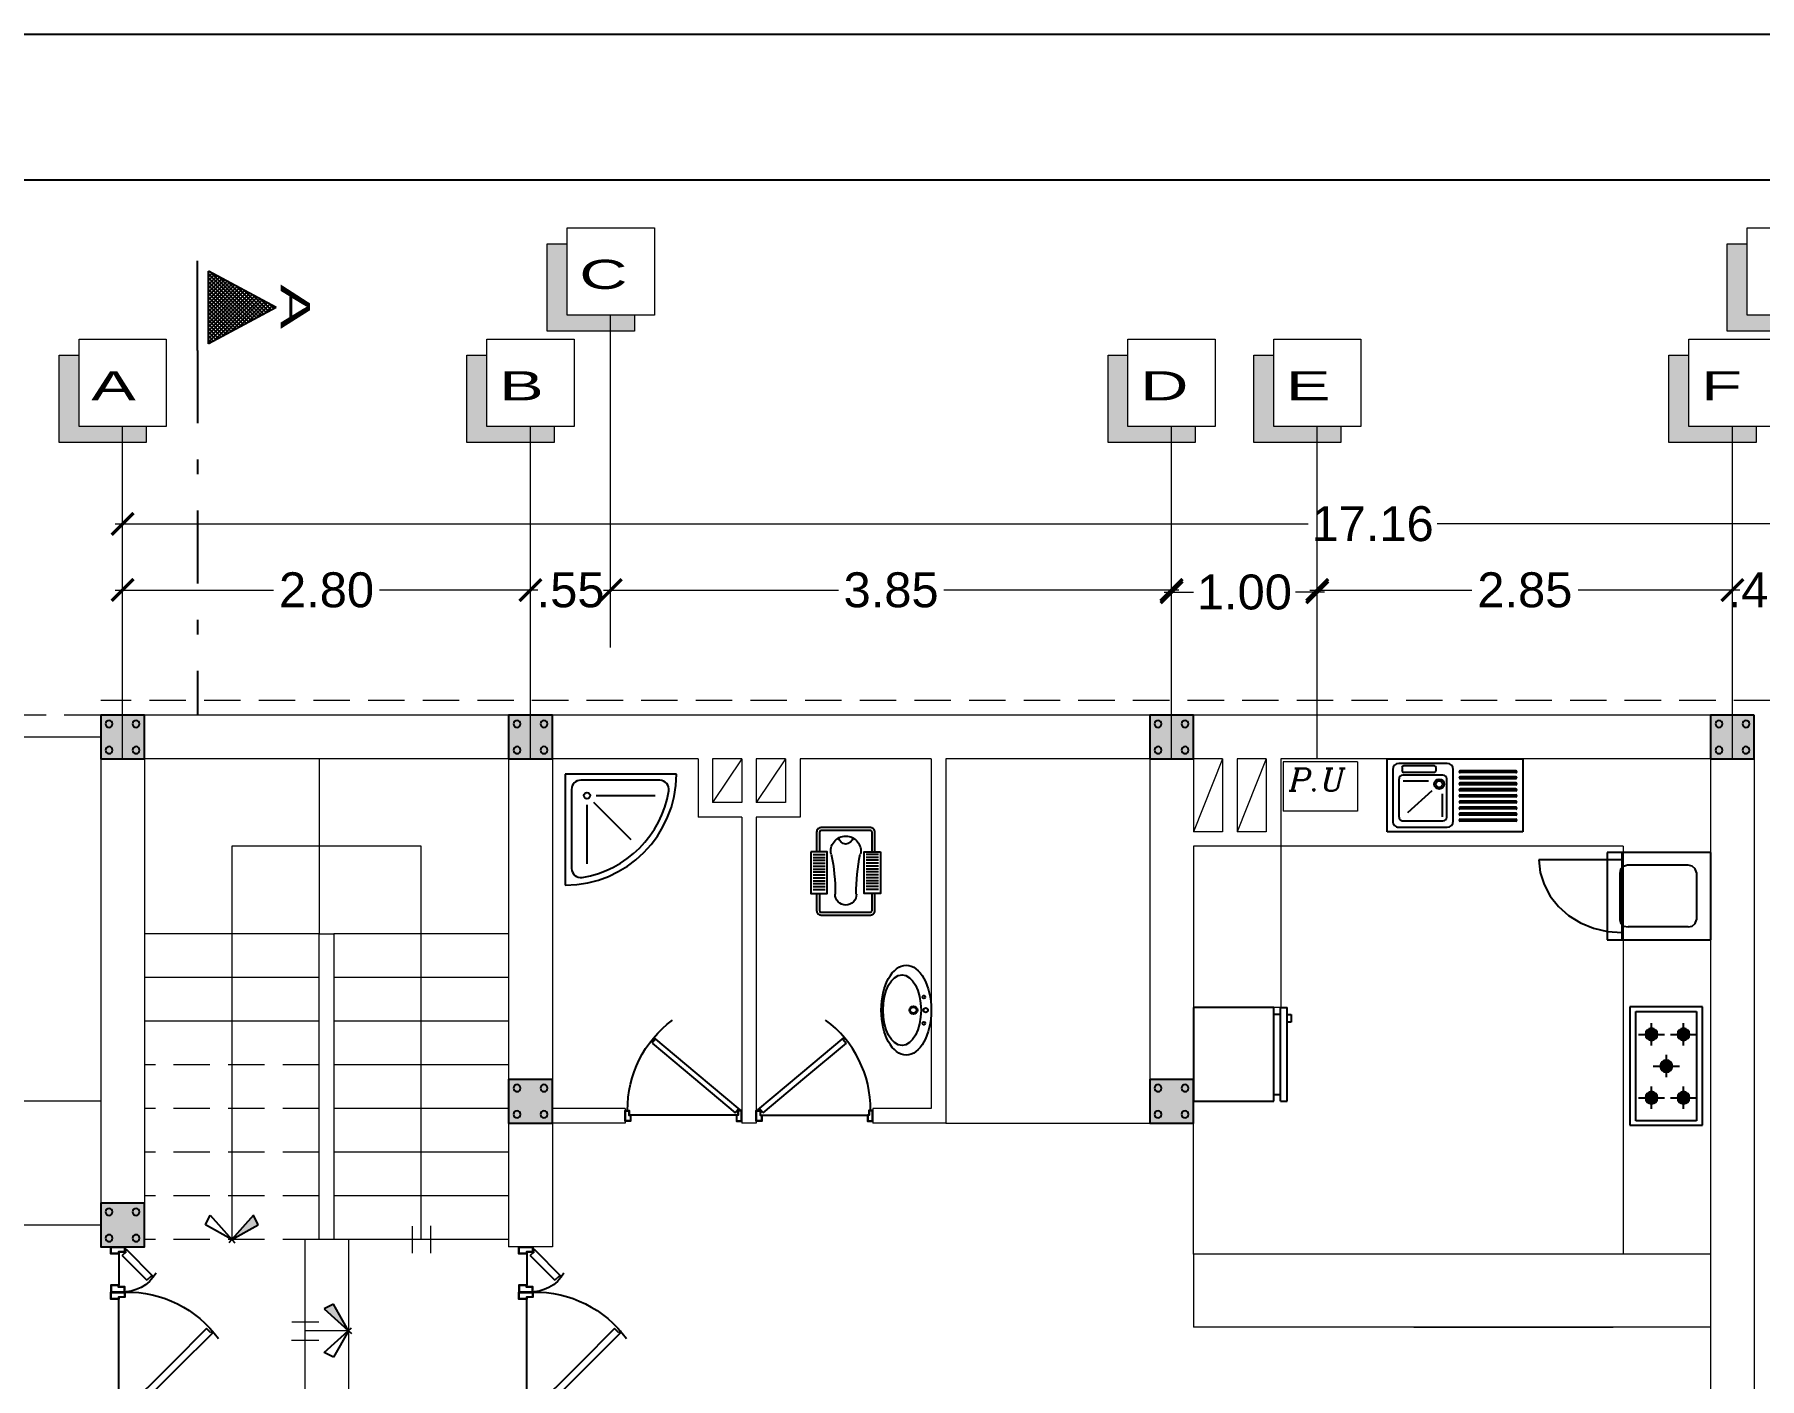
# Model space of a CAD drawing. Header units: millimetres. Extents: x 2647 to 3008, y 1750 to 1934.
# Drawn here: x 2854.54 to 2866.38, y 1802.89 to 1812.11 of the extents above; entities that cross this region are included whole.
import ezdxf

# ---------------------------------------------------------------- set-up
doc = ezdxf.new("R2010")
doc.units = ezdxf.units.MM
for name, pattern in [('ACAD_ISO02W100', [15, 12, -3]), ('DASHDOT', [1, 0.5, -0.25, 0, -0.25]), ('HIDDEN', [0.375, 0.25, -0.125])]:
    doc.linetypes.add(name, pattern=pattern)
doc.layers.add('.1', color=164, linetype='Continuous', lineweight=5)
doc.layers.add('E-elec', color=140, linetype='Continuous', lineweight=5)
doc.layers.add('D', color=135, linetype='Continuous')
doc.styles.add('ITALICC', font='italicc')
doc.styles.add('KA', font='swissck.ttf', dxfattribs={"oblique": 15, "height": 0.25})
doc.styles.get("Standard").update_dxf_attribs({"font": 'arial.ttf'})
doc.dimstyles.new('STANDARD$0', dxfattribs={"dimtxt": 0.15, "dimasz": 0.05, "dimexe": 0.05, "dimexo": 0.05, "dimgap": 0.05, "dimtad": 0, "dimzin": 0, "dimdsep": 46, "dimtxsty": 'Standard', "dimblk": 'DOT', "dimcen": 0.05, "dimdle": 0.05, "dimclrd": 256, "dimclre": 256, "dimclrt": 7, "dimadec": 0, "dimazin": 0, "dimtfac": 1, "dimtix": 1, "dimtofl": 0, "dimtmove": 1, "dimatfit": 0, "dimldrblk": 'OBLIQUE', "dimfxl": 0.05, "dimtolj": 1, "dimtzin": 0, "dimlwd": -1, "dimlwe": -1, "dimarcsym": 0})
pattern_1 = [(0, (1000000, 1000000), (0, 1000000), [1e-05, -1000000])]

# ---------------------------------------------------------------- blocks, each defined once
blk = doc.blocks.new('*X9')
at = {"color": 0}
for p, q in [((5.841, 15.493), (5.992, 15.644)), ((5.903, 15.608), (5.973, 15.678)), ((6.051, 15.533), (5.929, 15.656)), ((5.99, 15.648), (5.947, 15.69)), ((5.472, 14.806), (6.103, 15.437)), ((5.497, 14.778), (6.122, 15.402)), ((5.534, 14.92), (6.085, 15.471)), ((5.595, 15.035), (6.066, 15.506)), ((5.657, 15.149), (6.047, 15.54)), ((5.718, 15.264), (6.029, 15.575)), ((5.78, 15.379), (6.01, 15.609)), ((6.435, 14.778), (5.799, 15.414)), ((6.42, 14.846), (5.817, 15.449)), ((6.359, 14.96), (5.836, 15.483)), ((6.297, 15.075), (5.854, 15.518)), ((6.236, 15.189), (5.873, 15.552)), ((6.174, 15.304), (5.891, 15.587)), ((6.113, 15.419), (5.91, 15.621)), ((5.55, 14.778), (6.14, 15.368)), ((5.603, 14.778), (6.159, 15.333)), ((5.656, 14.778), (6.177, 15.299)), ((6.064, 14.778), (5.669, 15.173)), ((6.117, 14.778), (5.688, 15.207)), ((6.17, 14.778), (5.706, 15.242)), ((5.709, 14.778), (6.196, 15.264)), ((6.223, 14.778), (5.725, 15.276)), ((6.276, 14.778), (5.743, 15.311)), ((6.329, 14.778), (5.762, 15.345)), ((5.762, 14.778), (6.214, 15.23)), ((6.382, 14.778), (5.78, 15.38)), ((5.815, 14.778), (6.233, 15.195)), ((5.868, 14.778), (6.251, 15.161)), ((5.693, 14.778), (5.539, 14.931)), ((5.746, 14.778), (5.558, 14.966)), ((5.799, 14.778), (5.576, 15)), ((5.852, 14.778), (5.595, 15.035)), ((5.905, 14.778), (5.614, 15.069)), ((5.958, 14.778), (5.632, 15.104)), ((6.011, 14.778), (5.651, 15.138)), ((5.921, 14.778), (6.27, 15.126)), ((5.974, 14.778), (6.288, 15.092)), ((6.027, 14.778), (6.307, 15.057)), ((6.08, 14.778), (6.325, 15.023)), ((6.133, 14.778), (6.344, 14.988)), ((6.186, 14.778), (6.362, 14.954)), ((6.239, 14.778), (6.381, 14.919)), ((5.481, 14.778), (5.465, 14.793)), ((5.534, 14.778), (5.484, 14.828)), ((5.587, 14.778), (5.502, 14.862)), ((5.64, 14.778), (5.521, 14.897)), ((6.292, 14.778), (6.399, 14.885)), ((6.345, 14.778), (6.418, 14.85)), ((6.399, 14.778), (6.437, 14.816)), ((6.452, 14.778), (6.455, 14.781))]:
    blk.add_line(p, q, dxfattribs=at)
blk = doc.blocks.new('SEC1')
for p, q in [((2.795, 0.54), (2.545, 0.074)), ((2.795, 0.54), (3.045, 0.074)), ((2.5, 0), (3.115, 0)), ((2.545, 0.074), (3.045, 0.074))]:
    blk.add_line(p, q)
at = {"linetype": 'DASHDOT'}
blk.add_line((2.5, 0), (0, 0), dxfattribs=at)
at = {"xscale": -0.5, "yscale": 0.5, "zscale": 0.5}
blk.add_blockref('*X9', (5.773, -7.315), dxfattribs=at)
blk = doc.blocks.new('door 100 40 ali')
at = {"color": 0, "linetype": 'Continuous'}
for p, q in [((0.383, 0.407), (0.754, 0.719)), ((0.77, 0.67), (0.413, 0.371)), ((0.759, 0.713), (0.744, 0.701)), ((0.745, 0.7), (0.77, 0.67)), ((0.014, 0.098), (0.383, 0.407)), ((0.413, 0.371), (0.056, 0.071)), ((0.031, 0.102), (0.019, 0.092)), ((0.056, 0.071), (0.031, 0.102))]:
    blk.add_line(p, q, dxfattribs=at)
blk.add_line((0.014, 0.098), (0.019, 0.092))
at = {"color": 0}
blk.add_line((0.046, 0.052), (0.954, 0.052), dxfattribs=at)
at = {"color": 0, "linetype": 'Continuous'}
for points in [[(0.046, 0.052), (0.046, 0), (0, 0), (0, 0.092), (0.034, 0.092), (0.034, 0.052)], [(0.044, 0.051), (0.044, 0.002), (0.002, 0.002), (0.002, 0.09), (0.032, 0.09), (0.032, 0.051)], [(0.954, 0.052), (0.954, 0), (1, 0), (1, 0.092), (0.966, 0.092), (0.966, 0.052)], [(0.956, 0.051), (0.956, 0.002), (0.998, 0.002), (0.998, 0.09), (0.968, 0.09), (0.968, 0.051)]]:
    blk.add_lwpolyline(points, close=True, dxfattribs=at)
blk.add_arc((0.029, 0.103), 0.951, 359.3821, 53.5532, dxfattribs=at)
blk = doc.blocks.new('DBLDR120K')
at = {"linetype": 'Continuous'}
for p, q in [((-1.18, -0.096), (-1.186, -0.102)), ((-1.186, -0.102), (-0.995, -0.293)), ((-1.169, -0.107), (-1.18, -0.096)), ((-1.14, -0.078), (-1.169, -0.107)), ((-0.403, -0.42), (-0.06, -0.078)), ((-0.014, -0.102), (-0.368, -0.455)), ((-0.06, -0.078), (-0.031, -0.107)), ((-0.031, -0.107), (-0.02, -0.096)), ((-0.02, -0.096), (-0.014, -0.102)), ((-1, -0.276), (-0.971, -0.247)), ((-0.989, -0.287), (-1, -0.276)), ((-0.995, -0.293), (-0.989, -0.287)), ((-0.639, -0.657), (-0.403, -0.42)), ((-0.368, -0.455), (-0.615, -0.703)), ((-0.61, -0.686), (-0.639, -0.657)), ((-0.621, -0.697), (-0.61, -0.686)), ((-0.615, -0.703), (-0.621, -0.697))]:
    blk.add_line(p, q, dxfattribs=at)
for p, q in [((-1.152, -0.055), (-0.938, -0.055)), ((-1.14, -0.078), (-0.971, -0.247)), ((-0.048, -0.055), (-0.842, -0.055))]:
    blk.add_line(p, q)
for points in [[(-1.152, -0.055), (-1.152, 0), (-1.2, 0), (-1.2, -0.096), (-1.164, -0.096), (-1.164, -0.055)], [(-0.938, -0.055), (-0.938, 0), (-0.89, 0), (-0.89, -0.096), (-0.926, -0.096), (-0.926, -0.055)], [(-0.842, -0.055), (-0.842, 0), (-0.89, 0), (-0.89, -0.096), (-0.854, -0.096), (-0.854, -0.055)], [(-0.048, -0.055), (-0.048, 0), (0, 0), (0, -0.096), (-0.036, -0.096), (-0.036, -0.055)], [(-1.154, -0.053), (-1.154, -0.002), (-1.198, -0.002), (-1.198, -0.094), (-1.166, -0.094), (-1.166, -0.053)], [(-0.936, -0.053), (-0.936, -0.002), (-0.892, -0.002), (-0.892, -0.094), (-0.924, -0.094), (-0.924, -0.053)], [(-0.844, -0.053), (-0.844, -0.002), (-0.888, -0.002), (-0.888, -0.094), (-0.856, -0.094), (-0.856, -0.053)], [(-0.046, -0.053), (-0.046, -0.002), (-0.002, -0.002), (-0.002, -0.094), (-0.034, -0.094), (-0.034, -0.053)]]:
    blk.add_lwpolyline(points, close=True, dxfattribs=at)
for centre, radius, start, end in [((-1.665, -0.111), 0.776, 8.0415, 8.1907), ((-0.114, -0.111), 0.776, 171.8093, 171.9585), ((-1.154, -0.082), 0.264, 300.4974, 3.1415), ((-0.114, -0.111), 0.776, 178.9285, 233.9661)]:
    blk.add_arc(centre, radius, start, end)
blk = doc.blocks.new('FL3')
blk.add_hatch(color=256).paths.add_polyline_path([(0, 0), (0.149, -0.167), (0.181, -0.102)])
for p, q in [((0, 0), (-0.181, -0.102)), ((-0.149, -0.167), (0.02, 0.022)), ((0.149, -0.167), (-0.02, 0.022)), ((0, 0), (0.181, -0.102)), ((-0.181, -0.102), (-0.149, -0.167)), ((0.181, -0.102), (0.149, -0.167))]:
    blk.add_line(p, q)
blk = doc.blocks.new('SHENAJ')
blk.add_hatch(color=256).paths.add_polyline_path([(0, 0.25), (-0.25, 0.25), (-0.25, 0), (0, 0)])
blk.add_lwpolyline([(-0.25, 0.25), (0, 0.25), (0, 0), (-0.25, 0)], close=True)
for centre in [(-0.2021, 0.2), (-0.0479, 0.2), (-0.2021, 0.05), (-0.0479, 0.05)]:
    blk.add_circle(centre, 0.02)
blk = doc.blocks.new('_ArchTick')
at = {"color": 0, "linetype": 'ByBlock', "const_width": 0.15}
blk.add_lwpolyline([(-0.5, -0.5), (0.5, 0.5)], dxfattribs=at)
blk = doc.blocks.new('*D276')
at = {"layer": '.1', "ltscale": 0.9, "transparency": 16777216}
for p, q in [((2855.149, 1808.755), (2855.149, 1808.955)), ((2872.309, 1808.755), (2872.309, 1808.955)), ((2855.099, 1808.755), (2863.286, 1808.755)), ((2872.359, 1808.755), (2864.173, 1808.755))]:
    blk.add_line(p, q, dxfattribs=at)
at = {"layer": 'Defpoints', "color": 0, "ltscale": 0.9, "transparency": 16777216}
for p in [(2855.149, 1808.735), (2872.309, 1808.755), (2872.309, 1808.735)]:
    blk.add_point(p, dxfattribs=at)
at = {"layer": '.1', "ltscale": 0.9, "transparency": 16777216, "xscale": 0.15, "yscale": 0.15, "zscale": 0.15, "rotation": 180}
blk.add_blockref('_ArchTick', (2855.149, 1808.755), dxfattribs=at)
at = {"layer": '.1', "ltscale": 0.9, "transparency": 16777216, "xscale": 0.15, "yscale": 0.15, "zscale": 0.15}
blk.add_blockref('_ArchTick', (2872.309, 1808.755), dxfattribs=at)
at = {"layer": '.1', "color": 7, "lineweight": 5, "ltscale": 0.9, "transparency": 16777216, "insert": (2863.729, 1808.755), "char_height": 0.24, "attachment_point": 5}
blk.add_mtext('17.16', dxfattribs=at)
blk = doc.blocks.new('*D277')
at = {"layer": '.1', "ltscale": 0.9, "transparency": 16777216}
for p, q in [((2855.149, 1808.301), (2855.149, 1808.501)), ((2857.949, 1808.301), (2857.949, 1808.501)), ((2855.099, 1808.301), (2856.186, 1808.301)), ((2857.999, 1808.301), (2856.913, 1808.301))]:
    blk.add_line(p, q, dxfattribs=at)
at = {"layer": 'Defpoints', "color": 0, "ltscale": 0.9, "transparency": 16777216}
for p in [(2855.149, 1808.282), (2857.949, 1808.301), (2857.949, 1808.282)]:
    blk.add_point(p, dxfattribs=at)
at = {"layer": '.1', "ltscale": 0.9, "transparency": 16777216, "xscale": 0.15, "yscale": 0.15, "zscale": 0.15, "rotation": 180}
blk.add_blockref('_ArchTick', (2855.149, 1808.301), dxfattribs=at)
at = {"layer": '.1', "ltscale": 0.9, "transparency": 16777216, "xscale": 0.15, "yscale": 0.15, "zscale": 0.15}
blk.add_blockref('_ArchTick', (2857.949, 1808.301), dxfattribs=at)
at = {"layer": '.1', "color": 7, "lineweight": 5, "ltscale": 0.9, "transparency": 16777216, "insert": (2856.549, 1808.301), "char_height": 0.24, "attachment_point": 5}
blk.add_mtext('2.80', dxfattribs=at)
blk = doc.blocks.new('*D278')
at = {"layer": '.1', "ltscale": 0.9, "transparency": 16777216}
for p, q in [((2857.949, 1808.301), (2857.949, 1808.501)), ((2858.499, 1808.301), (2858.499, 1808.501)), ((2857.949, 1808.301), (2857.799, 1808.301)), ((2858.499, 1808.301), (2858.649, 1808.301))]:
    blk.add_line(p, q, dxfattribs=at)
at = {"layer": 'Defpoints', "color": 0, "ltscale": 0.9, "transparency": 16777216}
for p in [(2857.949, 1808.282), (2858.499, 1808.301), (2858.499, 1808.301)]:
    blk.add_point(p, dxfattribs=at)
at = {"layer": '.1', "ltscale": 0.9, "transparency": 16777216, "xscale": 0.15, "yscale": 0.15, "zscale": 0.15}
blk.add_blockref('_ArchTick', (2857.949, 1808.301), dxfattribs=at)
at = {"layer": '.1', "ltscale": 0.9, "transparency": 16777216, "xscale": 0.15, "yscale": 0.15, "zscale": 0.15, "rotation": 180}
blk.add_blockref('_ArchTick', (2858.499, 1808.301), dxfattribs=at)
at = {"layer": '.1', "color": 7, "lineweight": 5, "ltscale": 0.9, "transparency": 16777216, "insert": (2858.224, 1808.301), "char_height": 0.24, "attachment_point": 5}
blk.add_mtext('.55', dxfattribs=at)
blk = doc.blocks.new('*D279')
at = {"layer": '.1', "ltscale": 0.9, "transparency": 16777216}
for p, q in [((2858.499, 1808.301), (2858.499, 1808.501)), ((2862.349, 1808.301), (2862.349, 1808.501)), ((2858.449, 1808.301), (2860.062, 1808.301)), ((2862.399, 1808.301), (2860.787, 1808.301))]:
    blk.add_line(p, q, dxfattribs=at)
at = {"layer": 'Defpoints', "color": 0, "ltscale": 0.9, "transparency": 16777216}
for p in [(2858.499, 1808.301), (2862.349, 1808.301), (2862.349, 1808.301)]:
    blk.add_point(p, dxfattribs=at)
at = {"layer": '.1', "ltscale": 0.9, "transparency": 16777216, "xscale": 0.15, "yscale": 0.15, "zscale": 0.15, "rotation": 180}
blk.add_blockref('_ArchTick', (2858.499, 1808.301), dxfattribs=at)
at = {"layer": '.1', "ltscale": 0.9, "transparency": 16777216, "xscale": 0.15, "yscale": 0.15, "zscale": 0.15}
blk.add_blockref('_ArchTick', (2862.349, 1808.301), dxfattribs=at)
at = {"layer": '.1', "color": 7, "lineweight": 5, "ltscale": 0.9, "transparency": 16777216, "insert": (2860.424, 1808.301), "char_height": 0.24, "attachment_point": 5}
blk.add_mtext('3.85', dxfattribs=at)
blk = doc.blocks.new('*D280')
at = {"layer": '.1', "ltscale": 0.9, "transparency": 16777216}
for p, q in [((2863.349, 1808.301), (2863.349, 1808.501)), ((2866.199, 1808.301), (2866.199, 1808.501)), ((2863.299, 1808.301), (2864.41, 1808.301)), ((2866.249, 1808.301), (2865.139, 1808.301))]:
    blk.add_line(p, q, dxfattribs=at)
at = {"layer": 'Defpoints', "color": 0, "ltscale": 0.9, "transparency": 16777216}
for p in [(2863.349, 1808.301), (2866.199, 1808.301), (2866.199, 1808.301)]:
    blk.add_point(p, dxfattribs=at)
at = {"layer": '.1', "ltscale": 0.9, "transparency": 16777216, "xscale": 0.15, "yscale": 0.15, "zscale": 0.15, "rotation": 180}
blk.add_blockref('_ArchTick', (2863.349, 1808.301), dxfattribs=at)
at = {"layer": '.1', "ltscale": 0.9, "transparency": 16777216, "xscale": 0.15, "yscale": 0.15, "zscale": 0.15}
blk.add_blockref('_ArchTick', (2866.199, 1808.301), dxfattribs=at)
at = {"layer": '.1', "color": 7, "lineweight": 5, "ltscale": 0.9, "transparency": 16777216, "insert": (2864.774, 1808.301), "char_height": 0.24, "attachment_point": 5}
blk.add_mtext('2.85', dxfattribs=at)
blk = doc.blocks.new('*D281')
at = {"layer": '.1', "ltscale": 0.9, "transparency": 16777216}
for p, q in [((2866.199, 1808.301), (2866.199, 1808.501)), ((2866.599, 1808.301), (2866.599, 1808.501)), ((2866.199, 1808.301), (2866.049, 1808.301)), ((2866.599, 1808.301), (2866.749, 1808.301))]:
    blk.add_line(p, q, dxfattribs=at)
at = {"layer": 'Defpoints', "color": 0, "ltscale": 0.9, "transparency": 16777216}
for p in [(2866.199, 1808.301), (2866.599, 1808.301), (2866.599, 1808.301)]:
    blk.add_point(p, dxfattribs=at)
at = {"layer": '.1', "ltscale": 0.9, "transparency": 16777216, "xscale": 0.15, "yscale": 0.15, "zscale": 0.15}
blk.add_blockref('_ArchTick', (2866.199, 1808.301), dxfattribs=at)
at = {"layer": '.1', "ltscale": 0.9, "transparency": 16777216, "xscale": 0.15, "yscale": 0.15, "zscale": 0.15, "rotation": 180}
blk.add_blockref('_ArchTick', (2866.599, 1808.301), dxfattribs=at)
at = {"layer": '.1', "color": 7, "lineweight": 5, "ltscale": 0.9, "transparency": 16777216, "insert": (2866.399, 1808.301), "char_height": 0.24, "attachment_point": 5}
blk.add_mtext('.40', dxfattribs=at)
blk = doc.blocks.new('REFREJRATOR')
at = {"linetype": 'Continuous'}
for p, q in [((0, 0), (-0.643, 0)), ((-0.643, 0), (-0.643, -0.551)), ((0, -0.551), (0, 0)), ((-0.643, -0.551), (0, -0.551)), ((-0.597, -0.551), (-0.597, -0.597)), ((-0.046, -0.551), (-0.046, -0.597)), ((-0.643, -0.597), (-0.643, -0.643)), ((-0.643, -0.597), (0, -0.597)), ((-0.643, -0.643), (0, -0.643)), ((-0.101, -0.671), (-0.101, -0.643)), ((-0.047, -0.671), (-0.101, -0.671)), ((-0.047, -0.643), (-0.047, -0.671)), ((0, -0.597), (0, -0.643))]:
    blk.add_line(p, q, dxfattribs=at)
blk = doc.blocks.new('G')
at = {"linetype": 'Continuous'}
h = blk.add_hatch(color=0, dxfattribs=at)
h.paths.add_polyline_path([(0.188, -0.191), (0.188, -0.149), (0.23, -0.149, -0.414214)])
h.paths.add_polyline_path([(0.23, -0.149), (0.188, -0.149), (0.188, -0.107, -0.414214)])
h.paths.add_polyline_path([(0.188, -0.149), (0.146, -0.149, -0.414214), (0.188, -0.107)])
h.paths.add_polyline_path([(0.188, -0.191, -0.414214), (0.146, -0.149), (0.188, -0.149)])
h = blk.add_hatch(color=0, dxfattribs=at)
h.paths.add_polyline_path([(0.623, -0.191), (0.623, -0.149), (0.665, -0.149, -0.414214)])
h.paths.add_polyline_path([(0.665, -0.149), (0.623, -0.149), (0.623, -0.107, -0.414214)])
h.paths.add_polyline_path([(0.623, -0.149), (0.582, -0.149, -0.414214), (0.623, -0.107)])
h.paths.add_polyline_path([(0.623, -0.191, -0.414214), (0.582, -0.149), (0.623, -0.149)])
h = blk.add_hatch(color=0, dxfattribs=at)
h.paths.add_polyline_path([(0.406, -0.209), (0.406, -0.251), (0.447, -0.251, 0.414214)])
h.paths.add_polyline_path([(0.447, -0.251), (0.406, -0.251), (0.406, -0.292, 0.414214)])
h.paths.add_polyline_path([(0.406, -0.251), (0.364, -0.251, 0.414214), (0.406, -0.292)])
h.paths.add_polyline_path([(0.406, -0.209, 0.414214), (0.364, -0.251), (0.406, -0.251)])
h = blk.add_hatch(color=0, dxfattribs=at)
h.paths.add_polyline_path([(0.188, -0.328), (0.188, -0.369), (0.23, -0.369, 0.414214)])
h.paths.add_polyline_path([(0.23, -0.369), (0.188, -0.369), (0.188, -0.411, 0.414214)])
h.paths.add_polyline_path([(0.188, -0.369), (0.146, -0.369, 0.414214), (0.188, -0.411)])
h.paths.add_polyline_path([(0.188, -0.328, 0.414214), (0.146, -0.369), (0.188, -0.369)])
h = blk.add_hatch(color=0, dxfattribs=at)
h.paths.add_polyline_path([(0.623, -0.328), (0.623, -0.369), (0.665, -0.369, 0.414214)])
h.paths.add_polyline_path([(0.665, -0.369), (0.623, -0.369), (0.623, -0.411, 0.414214)])
h.paths.add_polyline_path([(0.623, -0.369), (0.582, -0.369, 0.414214), (0.623, -0.411)])
h.paths.add_polyline_path([(0.623, -0.328, 0.414214), (0.582, -0.369), (0.623, -0.369)])
at = {"color": 0, "linetype": 'Continuous'}
for p, q in [((0, 0), (0.812, 0)), ((0, -0.5), (0, 0)), ((0.812, 0), (0.812, -0.5)), ((0.782, -0.042), (0.03, -0.042)), ((0.03, -0.042), (0.03, -0.459)), ((0.188, -0.059), (0.188, -0.239)), ((0.623, -0.059), (0.623, -0.239)), ((0.782, -0.459), (0.782, -0.042)), ((0.265, -0.149), (0.112, -0.149)), ((0.406, -0.161), (0.406, -0.341)), ((0.7, -0.149), (0.547, -0.149)), ((0.188, -0.279), (0.188, -0.459)), ((0.329, -0.251), (0.482, -0.251)), ((0.623, -0.279), (0.623, -0.459)), ((0.03, -0.459), (0.782, -0.459)), ((0.265, -0.369), (0.112, -0.369)), ((0.7, -0.369), (0.547, -0.369)), ((0.812, -0.5), (0, -0.5))]:
    blk.add_line(p, q, dxfattribs=at)
for centre in [(0.188, -0.149), (0.623, -0.149), (0.406, -0.251), (0.188, -0.369), (0.623, -0.369)]:
    blk.add_circle(centre, 0.0417, dxfattribs=at)
blk = doc.blocks.new('S')
at = {"color": 0, "linetype": 'Continuous'}
for p, q in [((-0.5, 0), (-0.5, 0.932)), ((-0.5, 0.932), (0, 0.932)), ((-0.419, 0.884), (-0.419, 0.501)), ((-0.406, 0.884), (-0.406, 0.501)), ((-0.377, 0.884), (-0.377, 0.501)), ((-0.364, 0.884), (-0.364, 0.501)), ((-0.335, 0.884), (-0.335, 0.501)), ((-0.323, 0.884), (-0.323, 0.501)), ((-0.294, 0.884), (-0.294, 0.501)), ((-0.281, 0.884), (-0.281, 0.501)), ((-0.252, 0.884), (-0.252, 0.501)), ((-0.239, 0.884), (-0.239, 0.501)), ((-0.21, 0.884), (-0.21, 0.501)), ((-0.198, 0.884), (-0.198, 0.501)), ((-0.169, 0.884), (-0.169, 0.501)), ((-0.156, 0.884), (-0.156, 0.501)), ((-0.127, 0.884), (-0.127, 0.501)), ((-0.114, 0.884), (-0.114, 0.501)), ((-0.085, 0.884), (-0.085, 0.501)), ((-0.073, 0.884), (-0.073, 0.501)), ((0, 0.932), (0, 0)), ((-0.469, 0.411), (-0.469, 0.08)), ((-0.073, 0.453), (-0.427, 0.453)), ((-0.389, 0.383), (-0.389, 0.107)), ((-0.1, 0.409), (-0.363, 0.409)), ((-0.259, 0.377), (-0.103, 0.377)), ((-0.075, 0.107), (-0.075, 0.383)), ((-0.031, 0.08), (-0.031, 0.411)), ((-0.452, 0.324), (-0.452, 0.114)), ((-0.42, 0.336), (-0.44, 0.336)), ((-0.408, 0.114), (-0.408, 0.324)), ((-0.347, 0.283), (-0.347, 0.109)), ((-0.132, 0.141), (-0.284, 0.309)), ((0, 0), (-0.5, 0)), ((-0.44, 0.102), (-0.42, 0.102)), ((-0.427, 0.038), (-0.073, 0.038)), ((-0.363, 0.081), (-0.1, 0.081))]:
    blk.add_line(p, q, dxfattribs=at)
for radius in [0.034, 0.0223]:
    blk.add_circle((-0.327, 0.357), radius, dxfattribs=at)
for centre, radius, start, end in [((-0.412, 0.884), 0.00625, 360, 180), ((-0.371, 0.884), 0.00625, 360, 180), ((-0.329, 0.884), 0.00625, 360, 180), ((-0.287, 0.884), 0.00625, 360, 180), ((-0.246, 0.884), 0.00625, 360, 180), ((-0.204, 0.884), 0.00625, 360, 180), ((-0.162, 0.884), 0.00625, 360, 180), ((-0.121, 0.884), 0.00625, 360, 180), ((-0.079, 0.884), 0.00625, 360, 180), ((-0.412, 0.501), 0.00625, 180, 0), ((-0.371, 0.501), 0.00625, 180, 0), ((-0.329, 0.501), 0.00625, 180, 0), ((-0.287, 0.501), 0.00625, 180, 0), ((-0.246, 0.501), 0.00625, 180, 0), ((-0.204, 0.501), 0.00625, 180, 0), ((-0.162, 0.501), 0.00625, 180, 0), ((-0.121, 0.501), 0.00625, 180, 0), ((-0.079, 0.501), 0.00625, 180, 0), ((-0.427, 0.411), 0.0418, 90, 180), ((-0.363, 0.383), 0.0257, 90, 180), ((-0.1, 0.383), 0.0257, 0, 90), ((-0.073, 0.411), 0.0418, 0, 90), ((-0.44, 0.324), 0.0124, 90, 180), ((-0.42, 0.324), 0.0124, 0, 90), ((-0.427, 0.08), 0.0418, 180, 270), ((-0.44, 0.114), 0.0124, 180, 270), ((-0.42, 0.114), 0.0124, 270, 0), ((-0.363, 0.107), 0.0257, 180, 270), ((-0.1, 0.107), 0.0257, 270, 0), ((-0.073, 0.08), 0.0418, 270, 0)]:
    blk.add_arc(centre, radius, start, end, dxfattribs=at)
blk = doc.blocks.new('PL_WASHERDRYER_VERT')
at = {"linetype": 'Continuous'}
h = blk.add_hatch(dxfattribs=at)
h.set_pattern_fill('EMPTY_FILL', color=0, scale=1000000.0, style=0)
h.set_pattern_definition(pattern_1)
h.paths.add_polyline_path([(0, 0.71), (0.6, 0.71), (0.6, 0), (0, 0)], flags=0)
at = {"color": 0, "linetype": 'ByBlock'}
for p, q in [((0.6, 0.71), (0, 0.71)), ((0, 0.71), (0, 0)), ((0.137, 0.611), (0.463, 0.611)), ((0.6, 0), (0.6, 0.71)), ((0.087, 0.554), (0.087, 0.138)), ((0.512, 0.554), (0.512, 0.142)), ((0, 0.099), (0.6, 0.099)), ((0, 0), (0.6, 0)), ((0.05, 0.099), (0.05, -0.469)), ((0.142, 0.085), (0.463, 0.085))]:
    blk.add_line(p, q, dxfattribs=at)
for points in [[(0.137, 0.611), (0.112, 0.603), (0.094, 0.582), (0.087, 0.554)], [(0.512, 0.554), (0.506, 0.582), (0.488, 0.603), (0.463, 0.611)], [(0.087, 0.138), (0.096, 0.11), (0.116, 0.091), (0.142, 0.085)], [(0.463, 0.085), (0.488, 0.093), (0.506, 0.114), (0.512, 0.142)], [(0.05, -0.469), (0.137, -0.46), (0.221, -0.434), (0.3, -0.392), (0.371, -0.336), (0.433, -0.266), (0.483, -0.185), (0.52, -0.095), (0.542, 0.001), (0.55, 0.099)]]:
    blk.add_lwpolyline(points, dxfattribs=at)
blk = doc.blocks.new('RUSHY03')
at = {"linetype": 'Continuous'}
for centre, radius in [((0, 0), 0.015), ((-0.09, -0.014), 0.01), ((0, -0.085), 0.0273), ((0, -0.085), 0.021), ((0.09, -0.014), 0.01)]:
    blk.add_circle(centre, radius, dxfattribs=at)
for centre, major_axis, ratio in [((0, -0.134), (0.308, 0), 0.556234), ((0, -0.163), (0.242, 0), 0.538462)]:
    blk.add_ellipse(centre, major_axis=major_axis, ratio=ratio, dxfattribs=at)
blk = doc.blocks.new('KHALAF')
at = {"linetype": 'Continuous'}
for p, q in [((-0.462, -0.185), (-0.378, -0.185)), ((-0.462, -0.205), (-0.378, -0.205)), ((-0.462, -0.225), (-0.378, -0.225)), ((-0.013, -0.185), (-0.097, -0.185)), ((-0.013, -0.205), (-0.097, -0.205)), ((-0.013, -0.225), (-0.097, -0.225)), ((-0.462, -0.245), (-0.378, -0.245)), ((-0.462, -0.265), (-0.378, -0.265)), ((-0.462, -0.285), (-0.378, -0.285)), ((-0.462, -0.305), (-0.378, -0.305)), ((-0.462, -0.325), (-0.378, -0.325)), ((-0.462, -0.345), (-0.378, -0.345)), ((-0.013, -0.245), (-0.097, -0.245)), ((-0.013, -0.265), (-0.097, -0.265)), ((-0.013, -0.285), (-0.097, -0.285)), ((-0.013, -0.305), (-0.097, -0.305)), ((-0.013, -0.325), (-0.097, -0.325)), ((-0.013, -0.345), (-0.097, -0.345)), ((-0.462, -0.365), (-0.378, -0.365)), ((-0.462, -0.385), (-0.378, -0.385)), ((-0.462, -0.405), (-0.378, -0.405)), ((-0.462, -0.425), (-0.378, -0.425)), ((-0.013, -0.365), (-0.097, -0.365)), ((-0.013, -0.385), (-0.097, -0.385)), ((-0.013, -0.405), (-0.097, -0.405)), ((-0.013, -0.425), (-0.097, -0.425))]:
    blk.add_line(p, q, dxfattribs=at)
for points in [[(-0.438, -0.168), (-0.438, -0.031, -0.414214), (-0.408, -0.001), (-0.068, -0.001, -0.414214), (-0.038, -0.031), (-0.038, -0.168, -0.414214)], [(-0.418, -0.168), (-0.418, -0.031, -0.414214), (-0.408, -0.021), (-0.068, -0.021, -0.414214), (-0.058, -0.031), (-0.058, -0.168, -0.414214)], [(-0.038, -0.453), (-0.038, -0.571, -0.414214), (-0.068, -0.601), (-0.408, -0.601, -0.414214), (-0.438, -0.571), (-0.438, -0.453)], [(-0.058, -0.453), (-0.058, -0.571, -0.414214), (-0.068, -0.581), (-0.408, -0.581, -0.414214), (-0.418, -0.571)], [(-0.418, -0.571), (-0.418, -0.453, -0.414214)]]:
    blk.add_lwpolyline(points, format="xyb", dxfattribs=at)
for points in [[(-0.477, -0.168), (-0.477, -0.453), (-0.364, -0.453), (-0.364, -0.168)], [(0.002, -0.168), (0.002, -0.453), (-0.111, -0.453), (-0.111, -0.168)]]:
    blk.add_lwpolyline(points, close=True, dxfattribs=at)
for centre, radius, start, end in [((-0.238, -0.162), 0.103, 90, 192.2454), ((-0.238, -0.065), 0.0484, 186.9447, 353.0553), ((-0.238, -0.162), 0.103, 347.7546, 90), ((-1.509, -0.438), 1.199, 359.0688, 12.2454), ((1.034, -0.438), 1.199, 167.7546, 180.9312), ((-0.238, -0.459), 0.0733, 179.0688, 270), ((-0.238, -0.459), 0.0733, 270, 0.9312)]:
    blk.add_arc(centre, radius, start, end, dxfattribs=at)
blk = doc.blocks.new('PL_SHOWER_TRAY_CORNER')
at = {"linetype": 'Continuous'}
h = blk.add_hatch(dxfattribs=at)
h.set_pattern_fill('EMPTY_FILL', color=0, scale=1000000.0, style=0)
h.set_pattern_definition(pattern_1)
h.paths.add_polyline_path([(-0.45, 0), (-0.45, 0.9, -0.414214), (0.45, 0)], flags=0)
at = {"color": 0, "linetype": 'ByBlock'}
for p, q in [((-0.45, 0.9), (-0.45, 0)), ((-0.4, 0.765), (-0.4, 0.125)), ((-0.275, 0.25), (-0.275, 0.729)), ((-0.222, 0.228), (0.08, 0.53)), ((-0.2, 0.175), (0.279, 0.175)), ((-0.45, 0), (0.45, 0)), ((-0.325, 0.05), (0.315, 0.05))]:
    blk.add_line(p, q, dxfattribs=at)
blk.add_circle((-0.275, 0.175), 0.025, dxfattribs=at)
for centre, radius, start, end in [((-0.45, 0), 0.9, 360, 90), ((-0.325, 0.765), 0.075, 80.7182, 180), ((-0.45, 0), 0.85, 9.2818, 80.7182), ((-0.325, 0.125), 0.075, 180, 270), ((0.315, 0.125), 0.075, 270, 9.2818)]:
    blk.add_arc(centre, radius, start, end, dxfattribs=at)
blk = doc.blocks.new('*D291')
at = {"layer": '.1', "ltscale": 0.9, "transparency": 16777216}
for p, q in [((2862.349, 1808.286), (2862.349, 1808.486)), ((2863.349, 1808.286), (2863.349, 1808.486)), ((2862.299, 1808.286), (2862.499, 1808.286)), ((2863.399, 1808.286), (2863.199, 1808.286))]:
    blk.add_line(p, q, dxfattribs=at)
at = {"layer": 'Defpoints', "color": 0, "ltscale": 0.9, "transparency": 16777216}
for p in [(2863.349, 1808.286), (2862.349, 1808.214), (2863.349, 1808.214)]:
    blk.add_point(p, dxfattribs=at)
at = {"layer": '.1', "ltscale": 0.9, "transparency": 16777216, "xscale": 0.15, "yscale": 0.15, "zscale": 0.15, "rotation": 180}
blk.add_blockref('_ArchTick', (2862.349, 1808.286), dxfattribs=at)
at = {"layer": '.1', "ltscale": 0.9, "transparency": 16777216, "xscale": 0.15, "yscale": 0.15, "zscale": 0.15}
blk.add_blockref('_ArchTick', (2863.349, 1808.286), dxfattribs=at)
at = {"layer": '.1', "color": 7, "lineweight": 5, "ltscale": 0.9, "transparency": 16777216, "insert": (2862.849, 1808.286), "char_height": 0.24, "attachment_point": 5}
blk.add_mtext('1.00', dxfattribs=at)
blk = doc.blocks.new('A$C6A796476')
at = {"color": 4}
for p, q in [((-0.4, 0.3), (-0.4, -0.3)), ((-0.4, 0.3), (0, 0.3)), ((0, 0.3), (0, -0.3)), ((-0.4, -0.3), (0, -0.3))]:
    blk.add_line(p, q, dxfattribs=at)
at = {"color": 4, "linetype": 'Continuous', "style": 'ITALICC'}
blk.add_text('P.U', height=0.18, rotation=90, dxfattribs=at).set_placement((-0.164, -0.253))
blk = doc.blocks.new('A$C56EA35F8')
at = {"color": 4, "xscale": 0.0069824999955017, "yscale": 0.0069824999955017, "zscale": 0.0069824999955017, "rotation": 180}
blk.add_blockref('A$C6A796476', (0.001197, -0.000898), dxfattribs=at)
blk = doc.blocks.new('kadr')
at = {"ltscale": 0.01}
for p, q in [((280.693, -212.825), (250.993, -212.825)), ((279.193, -213.825), (252.493, -213.825))]:
    blk.add_line(p, q, dxfattribs=at)
blk = doc.blocks.new('bb')
at = {"color": 1, "linetype": 'ACAD_ISO02W100', "lineweight": 20}
blk.add_blockref('kadr', (63.098, 15.786), dxfattribs=at)

msp = doc.modelspace()

# ---------------------------------------------------------------- hatches: boundary and pattern name
at = {"layer": 'D', "linetype": 'Continuous', "lineweight": 5}
for points in [[(2858.662, 1810.079), (2858.662, 1810.188), (2858.2, 1810.188), (2858.2, 1810.678), (2858.063, 1810.678), (2858.063, 1810.079)], [(2866.762, 1810.079), (2866.762, 1810.188), (2866.3, 1810.188), (2866.3, 1810.678), (2866.163, 1810.678), (2866.163, 1810.079)], [(2855.312, 1809.314), (2855.312, 1809.423), (2854.85, 1809.423), (2854.85, 1809.913), (2854.713, 1809.913), (2854.713, 1809.314)], [(2858.112, 1809.314), (2858.112, 1809.423), (2857.65, 1809.423), (2857.65, 1809.913), (2857.513, 1809.913), (2857.513, 1809.314)], [(2862.512, 1809.314), (2862.512, 1809.423), (2862.05, 1809.423), (2862.05, 1809.913), (2861.913, 1809.913), (2861.913, 1809.314)], [(2863.512, 1809.314), (2863.512, 1809.423), (2863.05, 1809.423), (2863.05, 1809.913), (2862.913, 1809.913), (2862.913, 1809.314)], [(2866.362, 1809.314), (2866.362, 1809.423), (2865.9, 1809.423), (2865.9, 1809.913), (2865.763, 1809.913), (2865.763, 1809.314)]]:
    msp.add_hatch(color=8, dxfattribs=at).paths.add_polyline_path(points)

# ---------------------------------------------------------------- linework, layer by layer
at = {"color": 8, "linetype": 'HIDDEN', "lineweight": 5}
for p, q in [((2872.459, 1807.542), (2854.999, 1807.542)), ((2854.999, 1807.442), (2854.299, 1807.442)), ((2856.499, 1805.042), (2855.299, 1805.042)), ((2856.499, 1804.742), (2855.299, 1804.742)), ((2856.499, 1804.442), (2855.299, 1804.442)), ((2856.499, 1804.142), (2855.299, 1804.142)), ((2856.499, 1803.842), (2855.299, 1803.842))]:
    msp.add_line(p, q, dxfattribs=at)
at = {"color": 8, "lineweight": 5}
for p, q in [((2866.349, 1807.442), (2854.999, 1807.442)), ((2854.999, 1807.442), (2854.999, 1803.792)), ((2866.349, 1807.442), (2866.349, 1796.692)), ((2857.799, 1807.142), (2855.299, 1807.142)), ((2855.299, 1807.142), (2855.299, 1803.792)), ((2857.799, 1807.142), (2857.799, 1803.792)), ((2859.099, 1807.142), (2858.099, 1807.142)), ((2858.099, 1807.142), (2858.099, 1804.742)), ((2859.099, 1807.142), (2859.099, 1806.742)), ((2859.399, 1807.142), (2859.199, 1807.142)), ((2859.199, 1807.142), (2859.199, 1806.842)), ((2859.399, 1807.142), (2859.399, 1806.842)), ((2859.699, 1807.142), (2859.499, 1807.142)), ((2859.499, 1807.142), (2859.499, 1806.842)), ((2859.699, 1807.142), (2859.699, 1806.842)), ((2860.699, 1807.142), (2859.799, 1807.142)), ((2859.799, 1807.142), (2859.799, 1806.742)), ((2860.699, 1807.142), (2860.699, 1804.742)), ((2862.199, 1807.142), (2860.799, 1807.142)), ((2860.799, 1807.142), (2860.799, 1804.642)), ((2862.199, 1807.142), (2862.199, 1804.642)), ((2862.699, 1807.142), (2862.499, 1807.142)), ((2862.499, 1807.142), (2862.499, 1806.642)), ((2862.699, 1807.142), (2862.699, 1806.642)), ((2862.999, 1807.142), (2862.799, 1807.142)), ((2862.799, 1807.142), (2862.799, 1806.642)), ((2862.999, 1807.142), (2862.999, 1806.642)), ((2866.049, 1807.142), (2863.099, 1807.142)), ((2863.099, 1807.142), (2863.099, 1806.542)), ((2866.049, 1807.142), (2866.049, 1797.471)), ((2859.399, 1806.842), (2859.199, 1806.842)), ((2859.699, 1806.842), (2859.499, 1806.842)), ((2859.399, 1806.742), (2859.099, 1806.742)), ((2859.399, 1806.742), (2859.399, 1804.642)), ((2859.799, 1806.742), (2859.499, 1806.742)), ((2859.499, 1806.742), (2859.499, 1804.642)), ((2862.699, 1806.642), (2862.499, 1806.642)), ((2862.999, 1806.642), (2862.799, 1806.642)), ((2862.499, 1806.542), (2862.499, 1804.642)), ((2863.099, 1806.542), (2862.499, 1806.542)), ((2858.599, 1804.742), (2858.099, 1804.742)), ((2858.599, 1804.742), (2858.599, 1804.642)), ((2860.699, 1804.742), (2860.299, 1804.742)), ((2860.299, 1804.742), (2860.299, 1804.642)), ((2858.599, 1804.642), (2858.099, 1804.642)), ((2858.099, 1804.642), (2858.099, 1803.792)), ((2859.499, 1804.642), (2859.399, 1804.642)), ((2860.799, 1804.642), (2860.299, 1804.642)), ((2862.499, 1804.642), (2862.199, 1804.642)), ((2855.299, 1803.792), (2854.999, 1803.792)), ((2858.099, 1803.792), (2857.799, 1803.792)), ((2865.379, 1803.242), (2863.229, 1803.242)), ((2864.012, 1803.242), (2865.379, 1803.242))]:
    msp.add_line(p, q, dxfattribs=at)
at = {"color": 8, "lineweight": 5, "ltscale": 0.9}
for p, q in [((2859.399, 1807.142), (2859.199, 1806.842)), ((2859.699, 1807.142), (2859.499, 1806.842)), ((2862.699, 1807.142), (2862.499, 1806.642)), ((2862.999, 1807.142), (2862.799, 1806.642)), ((2865.449, 1806.542), (2863.099, 1806.542)), ((2863.099, 1806.542), (2863.099, 1805.435)), ((2865.449, 1806.542), (2865.449, 1803.742)), ((2863.099, 1805.435), (2862.499, 1805.435)), ((2860.799, 1804.642), (2862.199, 1804.642)), ((2862.499, 1803.742), (2862.499, 1804.642)), ((2866.049, 1803.742), (2862.499, 1803.742)), ((2862.499, 1803.742), (2862.499, 1803.242)), ((2866.049, 1803.242), (2862.499, 1803.242))]:
    msp.add_line(p, q, dxfattribs=at)
at = {"layer": 'D', "color": 8, "linetype": 'Continuous', "lineweight": 5}
for p, q in [((2858.499, 1807.907), (2858.499, 1810.188)), ((2855.149, 1807.142), (2855.149, 1809.423)), ((2857.949, 1807.142), (2857.949, 1809.423)), ((2862.349, 1807.142), (2862.349, 1809.423)), ((2863.349, 1807.142), (2863.349, 1809.423)), ((2866.199, 1807.142), (2866.199, 1809.423)), ((2854.999, 1807.292), (2852.718, 1807.292)), ((2856.499, 1807.142), (2856.499, 1805.942)), ((2857.199, 1806.542), (2855.899, 1806.542)), ((2855.899, 1806.542), (2855.899, 1803.842)), ((2857.199, 1803.842), (2857.199, 1806.542)), ((2856.499, 1805.942), (2855.299, 1805.942)), ((2857.799, 1805.942), (2856.599, 1805.942)), ((2856.499, 1805.642), (2855.299, 1805.642)), ((2857.799, 1805.642), (2856.599, 1805.642)), ((2856.499, 1805.342), (2855.299, 1805.342)), ((2857.799, 1805.342), (2856.599, 1805.342)), ((2857.799, 1805.042), (2856.599, 1805.042)), ((2854.999, 1804.792), (2852.718, 1804.792)), ((2857.799, 1804.742), (2856.599, 1804.742)), ((2857.799, 1804.442), (2856.599, 1804.442)), ((2857.799, 1804.142), (2856.599, 1804.142)), ((2854.999, 1803.942), (2852.718, 1803.942)), ((2856.399, 1803.842), (2856.399, 1802.592)), ((2857.799, 1803.842), (2856.599, 1803.842)), ((2856.699, 1803.842), (2856.699, 1802.592)), ((2857.138, 1803.75), (2857.138, 1803.935)), ((2857.265, 1803.748), (2857.265, 1803.936)), ((2856.311, 1803.278), (2856.496, 1803.278)), ((2856.308, 1803.151), (2856.496, 1803.151)), ((2856.699, 1803.217), (2856.399, 1803.217))]:
    msp.add_line(p, q, dxfattribs=at)
for points in [[(2858.799, 1810.788), (2858.799, 1810.188), (2858.2, 1810.188), (2858.2, 1810.788)], [(2866.899, 1810.788), (2866.899, 1810.188), (2866.3, 1810.188), (2866.3, 1810.788)], [(2855.449, 1810.023), (2855.449, 1809.423), (2854.85, 1809.423), (2854.85, 1810.023)], [(2858.249, 1810.023), (2858.249, 1809.423), (2857.65, 1809.423), (2857.65, 1810.023)], [(2862.649, 1810.023), (2862.649, 1809.423), (2862.05, 1809.423), (2862.05, 1810.023)], [(2863.649, 1810.023), (2863.649, 1809.423), (2863.05, 1809.423), (2863.05, 1810.023)], [(2866.499, 1810.023), (2866.499, 1809.423), (2865.9, 1809.423), (2865.9, 1810.023)], [(2856.499, 1805.942), (2856.599, 1805.942), (2856.599, 1803.842), (2856.499, 1803.842)]]:
    msp.add_lwpolyline(points, close=True, dxfattribs=at)
for points in [[(2858.662, 1810.188), (2858.662, 1810.079), (2858.063, 1810.079), (2858.063, 1810.678), (2858.2, 1810.678)], [(2866.762, 1810.188), (2866.762, 1810.079), (2866.163, 1810.079), (2866.163, 1810.678), (2866.3, 1810.678)], [(2855.312, 1809.423), (2855.312, 1809.314), (2854.713, 1809.314), (2854.713, 1809.913), (2854.85, 1809.913)], [(2858.112, 1809.423), (2858.112, 1809.314), (2857.513, 1809.314), (2857.513, 1809.913), (2857.65, 1809.913)], [(2862.512, 1809.423), (2862.512, 1809.314), (2861.913, 1809.314), (2861.913, 1809.913), (2862.05, 1809.913)], [(2863.512, 1809.423), (2863.512, 1809.314), (2862.913, 1809.314), (2862.913, 1809.913), (2863.05, 1809.913)], [(2866.362, 1809.423), (2866.362, 1809.314), (2865.763, 1809.314), (2865.763, 1809.913), (2865.9, 1809.913)]]:
    msp.add_lwpolyline(points, dxfattribs=at)

# ---------------------------------------------------------------- block references
at = {"color": 1, "linetype": 'ACAD_ISO02W100', "lineweight": 20}
msp.add_blockref('bb', (2534.281, 2009.153), dxfattribs=at)
at = {"layer": 'D', "color": 8, "linetype": 'Continuous', "lineweight": 5, "xscale": -1}
for name, p, rotation in [('SEC1', (2855.664, 1807.446), 270), ('G', (2865.494, 1805.439), 90), ('FL3', (2855.899, 1803.842), 180), ('DBLDR120K', (2855.069, 1802.592), 90), ('DBLDR120K', (2857.869, 1802.592), 90), ('FL3', (2856.699, 1803.217), 270)]:
    msp.add_blockref(name, p, dxfattribs=dict(at, rotation=rotation))
at = {"layer": 'D', "color": 8, "linetype": 'Continuous', "lineweight": 5}
for name, p, xscale, yscale, zscale in [('SHENAJ', (2854.999, 1807.142), -1.199999999999999, 1.199999999999999, 1.199999999999999), ('SHENAJ', (2857.799, 1807.142), -1.199999999999999, 1.199999999999999, 1.199999999999999), ('SHENAJ', (2862.199, 1807.142), -1.199999999999999, 1.199999999999999, 1.199999999999999), ('SHENAJ', (2866.049, 1807.142), -1.199999999999999, 1.199999999999999, 1.199999999999999), ('door 100 40 ali', (2859.499, 1804.655), 0.8, 0.8, 0.8), ('SHENAJ', (2857.799, 1804.642), -1.199999999999999, 1.199999999999999, 1.199999999999999), ('SHENAJ', (2862.199, 1804.642), -1.199999999999999, 1.199999999999999, 1.199999999999999), ('SHENAJ', (2854.999, 1803.792), -1.199999999999999, 1.199999999999999, 1.199999999999999)]:
    msp.add_blockref(name, p, dxfattribs=dict(at, xscale=xscale, yscale=yscale, zscale=zscale))
for name, p, xscale, yscale, zscale, rotation in [('PL_SHOWER_TRAY_CORNER', (2858.188, 1806.657), 0.8470000000000001, 0.8470000000000001, 0.8470000000000001, 270), ('door 100 40 ali', (2859.399, 1804.655), -0.8, 0.8, 0.8, 359.9999999999999)]:
    msp.add_blockref(name, p, dxfattribs=dict(at, xscale=xscale, yscale=yscale, zscale=zscale, rotation=rotation))
for name, p, rotation in [('S', (2863.829, 1806.642), 270), ('PL_WASHERDRYER_VERT', (2865.34, 1806.5), 270), ('RUSHY03', (2860.662, 1805.417), 270), ('REFREJRATOR', (2862.499, 1805.435), 90)]:
    msp.add_blockref(name, p, dxfattribs=dict(at, rotation=rotation))
at = {"layer": 'D', "color": 8, "linetype": 'Continuous', "lineweight": 5, "xscale": -1}
msp.add_blockref('KHALAF', (2859.875, 1806.671), dxfattribs=at)
at = {"layer": 'E-elec', "color": 8, "lineweight": 5, "xscale": 121.4647679977726, "yscale": 121.4647679977726, "zscale": 121.4647679977726, "rotation": 89.99999999999999}
msp.add_blockref('A$C56EA35F8', (2863.261, 1806.638), dxfattribs=at)

# ---------------------------------------------------------------- texts
at = {"layer": 'D', "color": 8, "linetype": 'Continuous', "lineweight": 5, "style": 'KA', "width": 2}
for s, p in [('C', (2858.284, 1810.368)), ('A', (2854.934, 1809.603)), ('B', (2857.734, 1809.603)), ('D', (2862.134, 1809.603)), ('E', (2863.134, 1809.603)), ('F', (2865.984, 1809.603))]:
    msp.add_text(s, height=0.2, dxfattribs=at).set_placement(p)
msp.add_text('A', height=0.2, rotation=270, dxfattribs=at).set_placement((2856.235, 1810.399))

# ---------------------------------------------------------------- dimensions: what is measured, and where the dimension line sits
at = {"layer": '.1', "color": 8, "lineweight": 5, "ltscale": 0.9}
for base, p1, p2, picture, middle in [((2872.309, 1808.755), (2855.149, 1808.735), (2872.309, 1808.735), '*D276', (2863.729, 1808.755)), ((2857.949, 1808.301), (2855.149, 1808.282), (2857.949, 1808.282), '*D277', (2856.549, 1808.301)), ((2858.499, 1808.301), (2857.949, 1808.282), (2858.499, 1808.301), '*D278', (2858.224, 1808.301)), ((2862.349, 1808.301), (2858.499, 1808.301), (2862.349, 1808.301), '*D279', (2860.424, 1808.301)), ((2863.349, 1808.286), (2862.349, 1808.214), (2863.349, 1808.214), '*D291', (2862.849, 1808.286)), ((2866.199, 1808.301), (2863.349, 1808.301), (2866.199, 1808.301), '*D280', (2864.774, 1808.301)), ((2866.599, 1808.301), (2866.199, 1808.301), (2866.599, 1808.301), '*D281', (2866.399, 1808.301))]:
    dim = msp.add_linear_dim(base=base, p1=p1, p2=p2, dimstyle='STANDARD$0', override={"dimtxt": 0.24, "dimasz": 0.15, "dimexe": 0.2, "dimexo": 0.2, "dimzin": 4, "dimblk": 'ArchTick', "dimcen": 0.15, "dimadec": 1, "dimazin": 3, "dimtm": 1e-09, "dimldrblk": 'ArchTick', "dimfxl": 2, "dimfxlon": 1, "dimtolj": 0, "dimarcsym": 1}, dxfattribs=at)
    dim.commit()
    dim.dimension.update_dxf_attribs({"geometry": picture, "text_midpoint": middle})

doc.saveas('drawing.dxf')
